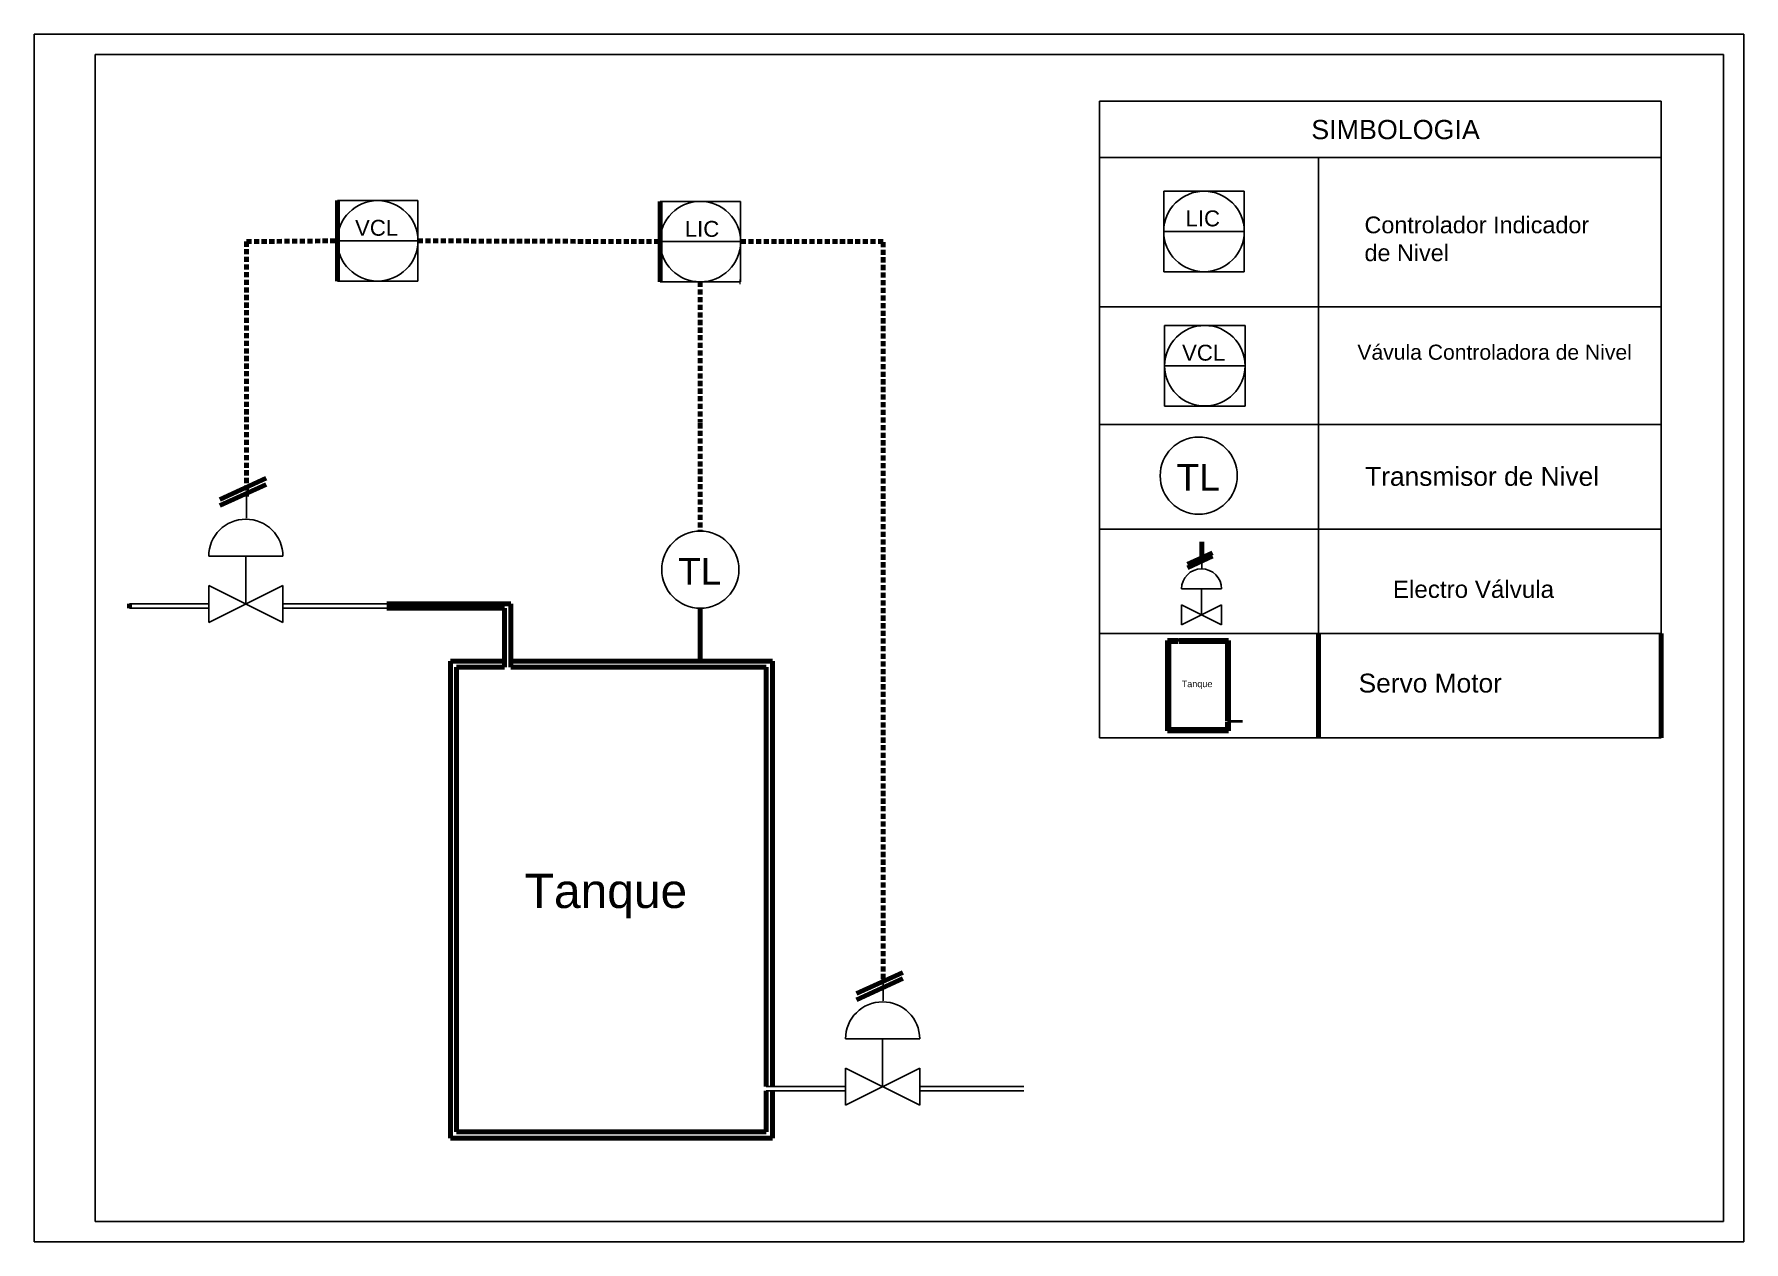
# Model space of a CAD drawing. Header units: millimetres. Extents: x 172 to 2967, y 1053 to 2423.
# Drawn here: x 2126 to 2967, y 1805 to 2399 of the extents above; entities that cross this region are included whole.
import ezdxf

# ---------------------------------------------------------------- set-up
doc = ezdxf.new("R2010")
doc.units = ezdxf.units.MM
doc.linetypes.add('HIDDEN', pattern=[0.375, 0.25, -0.125])
doc.layers.add('Formato', color=4, linetype='Continuous')
doc.styles.get("Standard").update_dxf_attribs({"font": 'arial.ttf'})

msp = doc.modelspace()

# ---------------------------------------------------------------- linework, layer by layer
for p, q in [((2649.93, 2366.29), (2649.93, 2104.48)), ((2649.93, 2366.29), (2649.93, 2338.67)), ((2926.1, 2366.29), (2649.93, 2366.29)), ((2926.1, 2366.29), (2926.1, 2104.48)), ((2649.93, 2338.67), (2926.1, 2338.67)), ((2649.93, 2338.67), (2757.64, 2338.67)), ((2649.93, 2338.67), (2649.93, 2265.21)), ((2757.64, 2338.67), (2757.64, 2104.48)), ((2681.48, 2315.46), (2681.48, 2322.06)), ((2681.48, 2322.06), (2721.09, 2322.06)), ((2721.09, 2322.06), (2721.09, 2282.45)), ((2274.95, 2317.44), (2314.56, 2317.44)), ((2314.56, 2317.44), (2314.56, 2277.83)), ((2433.68, 2317.06), (2473.29, 2317.06)), ((2473.29, 2317.06), (2473.29, 2277.45)), ((2681.48, 2289.05), (2681.48, 2315.46)), ((2314.56, 2297.64), (2274.95, 2297.64)), ((2472.73, 2297.26), (2433.12, 2297.26)), ((2721.09, 2302.26), (2681.48, 2302.26)), ((2681.48, 2282.45), (2681.48, 2289.05)), ((2721.09, 2282.45), (2681.48, 2282.45)), ((2314.56, 2277.83), (2274.95, 2277.83)), ((2473.29, 2277.45), (2433.68, 2277.45)), ((2453.49, 2277.45), (2453.49, 2277.45)), ((2649.93, 2265.21), (2926.1, 2265.21)), ((2649.93, 2265.21), (2649.93, 2207.22)), ((2681.85, 2249.4), (2681.85, 2256)), ((2681.85, 2256), (2721.46, 2256)), ((2721.46, 2256), (2721.46, 2216.39)), ((2681.85, 2223), (2681.85, 2249.4)), ((2721.46, 2236.2), (2681.85, 2236.2)), ((2681.85, 2216.39), (2681.85, 2223)), ((2721.46, 2216.39), (2681.85, 2216.39)), ((2649.93, 2207.22), (2926.1, 2207.22)), ((2649.93, 2207.22), (2649.93, 2155.85)), ((2230.2, 2171.96), (2230.2, 2161.23)), ((2649.93, 2155.85), (2926.1, 2155.85)), ((2649.93, 2155.85), (2649.93, 2104.48)), ((2211.67, 2142.49), (2248.18, 2142.49)), ((2229.92, 2119.02), (2229.92, 2142.49)), ((2700.2, 2142.37), (2700.2, 2136.57)), ((2211.67, 2128.15), (2211.67, 2109.9)), ((2248.18, 2128.15), (2211.67, 2109.9)), ((2211.67, 2128.15), (2248.18, 2109.9)), ((2248.18, 2109.9), (2248.18, 2128.15)), ((2690.17, 2126.43), (2709.92, 2126.43)), ((2700.05, 2113.74), (2700.05, 2126.43)), ((2211.67, 2119.02), (2172.69, 2119.02)), ((2172.69, 2117.01), (2211.67, 2117.01)), ((2248.18, 2119.02), (2299.33, 2119.02)), ((2248.18, 2117.01), (2299.33, 2117.01)), ((2690.17, 2118.67), (2690.17, 2108.8)), ((2709.92, 2118.67), (2690.17, 2108.8)), ((2690.17, 2118.67), (2709.92, 2108.8)), ((2709.92, 2108.8), (2709.92, 2118.67)), ((2649.93, 2104.48), (2926.1, 2104.48)), ((2649.93, 2104.48), (2649.93, 2053.12)), ((2720.14, 2061.48), (2712.76, 2061.48)), ((2712.76, 2061.09), (2720.14, 2061.09)), ((2649.93, 2053.12), (2926.1, 2053.12)), ((2543.45, 1934.53), (2543.45, 1923.81)), ((2524.92, 1905.07), (2561.43, 1905.07)), ((2543.17, 1881.6), (2543.17, 1905.07)), ((2524.92, 1890.72), (2524.92, 1872.47)), ((2561.43, 1890.72), (2524.92, 1872.47)), ((2524.92, 1890.72), (2561.43, 1872.47)), ((2561.43, 1872.47), (2561.43, 1890.72)), ((2524.92, 1881.6), (2485.94, 1881.6)), ((2485.94, 1879.58), (2524.92, 1879.58)), ((2561.43, 1881.6), (2612.58, 1881.6)), ((2561.43, 1879.58), (2612.58, 1879.58))]:
    msp.add_line(p, q)
at = {"lineweight": 211, "ltscale": 10}
for p, q in [((2274.95, 2317.44), (2274.95, 2277.83)), ((2217.19, 2170.47), (2240, 2180.83)), ((2217.19, 2167.42), (2240, 2177.78)), ((2700.2, 2142.37), (2700.2, 2149.62)), ((2693.08, 2138.52), (2705.41, 2144.13)), ((2693.08, 2136.87), (2705.41, 2142.48)), ((2172.69, 2119.02), (2172.69, 2117.01)), ((2357.22, 2090.96), (2357.22, 2096.17)), ((2360.27, 2096.17), (2360.27, 2090.96)), ((2688.4, 2101.11), (2688.4, 2102.1)), ((2688.4, 2100.53), (2688.4, 2101.11)), ((2688.97, 2102.1), (2688.97, 2101.11)), ((2688.97, 2100.53), (2688.97, 2101.11)), ((2357.22, 2087.92), (2357.22, 2090.96)), ((2360.27, 2087.92), (2360.27, 2090.96)), ((2530.29, 1927.41), (2553.09, 1937.77)), ((2530.29, 1924.37), (2553.09, 1934.73))]:
    msp.add_line(p, q, dxfattribs=at)
at = {"lineweight": 211}
for p, q in [((2433.68, 2317.06), (2433.68, 2277.45)), ((2473.29, 2277.45), (2472.73, 2277.45)), ((2299.33, 2119.02), (2360.27, 2119.02)), ((2299.33, 2117.01), (2357.22, 2117.01)), ((2357.22, 2117.01), (2357.22, 2096.17)), ((2360.27, 2119.02), (2360.27, 2096.17)), ((2453.49, 2116.94), (2453.49, 2090.96)), ((2757.64, 2104.48), (2757.64, 2053.12)), ((2926.1, 2104.48), (2926.1, 2053.12)), ((2688.4, 2101.11), (2683.34, 2101.11)), ((2683.34, 2101.11), (2683.34, 2100.53)), ((2683.34, 2100.53), (2683.34, 2056.69)), ((2683.92, 2100.53), (2683.92, 2057.27)), ((2683.92, 2100.53), (2688.4, 2100.53)), ((2713.34, 2101.11), (2688.97, 2101.11)), ((2688.97, 2100.53), (2712.76, 2100.53)), ((2712.76, 2100.53), (2712.76, 2061.48)), ((2713.34, 2100.53), (2713.34, 2101.11)), ((2713.34, 2061.48), (2713.34, 2100.53)), ((2330.53, 2090.96), (2330.53, 2087.92)), ((2357.22, 2090.96), (2330.53, 2090.96)), ((2330.53, 2087.92), (2330.53, 1856.34)), ((2333.58, 2087.92), (2333.58, 1859.38)), ((2333.58, 2087.92), (2357.22, 2087.92)), ((2488.98, 2090.96), (2360.27, 2090.96)), ((2360.27, 2087.92), (2485.94, 2087.92)), ((2485.94, 2087.92), (2485.94, 1881.6)), ((2488.98, 2087.92), (2488.98, 2090.96)), ((2488.98, 1881.6), (2488.98, 2087.92)), ((2712.76, 2061.09), (2712.76, 2057.27)), ((2713.34, 2056.69), (2713.34, 2061.09)), ((2683.34, 2056.69), (2713.34, 2056.69)), ((2683.92, 2057.27), (2712.76, 2057.27)), ((2485.94, 1879.58), (2485.94, 1859.38)), ((2488.98, 1856.34), (2488.98, 1879.58)), ((2333.58, 1859.38), (2485.94, 1859.38)), ((2330.53, 1856.34), (2488.98, 1856.34))]:
    msp.add_line(p, q, dxfattribs=at)
at = {"linetype": 'HIDDEN', "lineweight": 211, "ltscale": 10}
for p, q in [((2230.2, 2297.26), (2274.95, 2297.64)), ((2230.2, 2297.26), (2230.2, 2171.96)), ((2314.56, 2297.64), (2433.12, 2297.26)), ((2543.45, 2297.26), (2472.73, 2297.26)), ((2543.45, 1934.53), (2543.45, 2297.26)), ((2453.49, 2277.45), (2453.49, 2208.24)), ((2453.49, 2207.91), (2453.49, 2154.88)), ((2453.49, 2135.91), (2453.49, 2135.91))]:
    msp.add_line(p, q, dxfattribs=at)
for centre, radius in [((2701.28, 2302.26), 19.8), ((2294.76, 2297.64), 19.8), ((2453.49, 2297.26), 19.8), ((2701.66, 2236.2), 19.8), ((2698.66, 2182.13), 18.97), ((2453.49, 2135.91), 18.97)]:
    msp.add_circle(centre, radius)
for centre, radius in [((2229.92, 2142.49), 18.25), ((2700.05, 2126.43), 9.87), ((2543.17, 1905.07), 18.25)]:
    msp.add_arc(centre, radius, 0, 180)
at = {"layer": 'Formato', "color": 0}
for p, q in [((2125.81, 1805.28), (2125.81, 2399.28)), ((2125.81, 2399.28), (2966.81, 2399.28)), ((2966.81, 2399.28), (2966.81, 1805.28)), ((2546.31, 2389.28), (2155.81, 2389.28)), ((2155.81, 2102.28), (2155.81, 2389.28)), ((2155.81, 2389.28), (2155.81, 1815.28)), ((2546.31, 2389.28), (2956.81, 2389.28)), ((2956.81, 2102.28), (2956.81, 2389.28)), ((2956.81, 2102.28), (2956.81, 1815.28)), ((2546.31, 1815.28), (2155.81, 1815.28)), ((2546.31, 1815.28), (2956.81, 1815.28)), ((2966.81, 1805.28), (2125.81, 1805.28))]:
    msp.add_line(p, q, dxfattribs=at)
at = {"layer": 'Formato'}
for p, q in [((2956.81, 1815.28), (2956.81, 1895.28)), ((2956.81, 1850.28), (2956.81, 1856.88)), ((2656.81, 1815.28), (2956.81, 1815.28))]:
    msp.add_line(p, q, dxfattribs=at)

# ---------------------------------------------------------------- texts
for s, height, p in [('VCL', 7.82, (2283.64, 2300.14)), ('LIC ', 7.82, (2445.83, 2299.61)), ('LIC', 7.82, (2692.17, 2304.76)), ('VCL', 7.82, (2690.47, 2238.71)), ('TL', 13.057, (2687.74, 2174.79)), ('TL', 13.057, (2442.57, 2128.57)), ('Tanque', 3.194, (2690.27, 2078.11)), ('Tanque', 16.87, (2367.11, 1969.47))]:
    msp.add_text(s, height=height).set_placement(p)
at = {"attachment_point": 1}
for s, width, gutter_width, heights, insert, char_height in [('SIMBOLOGIA', 122.986, 47.27, [-9.78], (2754.04, 2357.11), 9.454), ('Controlador Indicador \\Pde Nivel', 248.7531, 62.62, [100.34], (2780.22, 2309.59), 8.2284), ('Vávula Controladora de Nivel', 210.5462, 53, [84.93], (2776.72, 2246.58), 7.4321), ('Transmisor de Nivel', 171.9767, 66.1, [-9.42], (2780.52, 2186.41), 9.2683), ('Electro Válvula  ', 157.9066, 60.69, [-8.7], (2794.19, 2130.52), 8.51), ('Servo Motor', 171.9767, 66.1, [-9.58], (2777.32, 2084.73), 9.2683)]:
    msp.add_mtext_dynamic_manual_height_columns(s, width=width, gutter_width=gutter_width, heights=heights, dxfattribs=dict(at, insert=insert, char_height=char_height))

doc.saveas('drawing.dxf')
